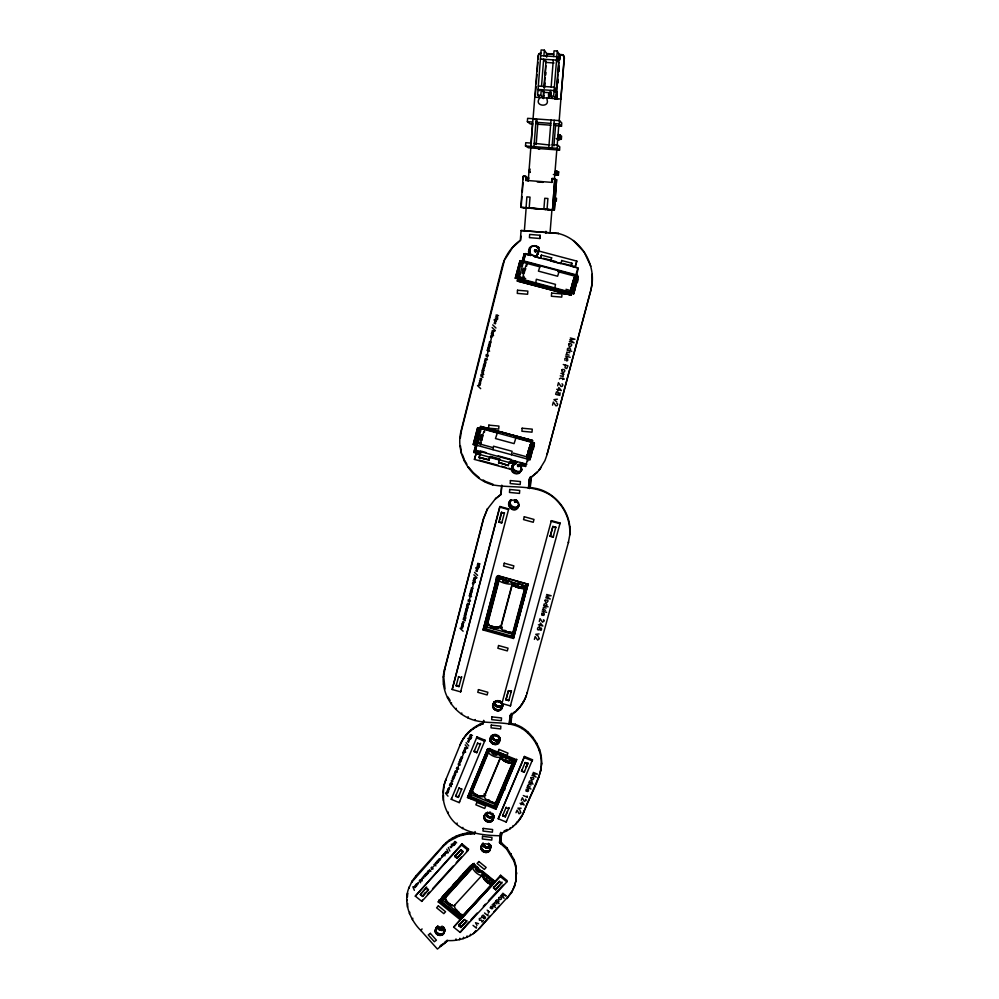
<?xml version="1.0" encoding="UTF-8"?>
<svg xmlns="http://www.w3.org/2000/svg" width="999" height="999" viewBox="0 0 999 999"><rect width="100%" height="100%" fill="white"/><g stroke="black" fill="none" stroke-linecap="round" stroke-linejoin="round"><path stroke-width="1.5" d="M514.535 501.411C515.234 498.114 514.572 503.471 516.758 501.161C517.619 498.863 514.572 505.019 514.847 500.849L514.585 501.66M517.357 465.771C520.966 462.512 517.032 470.129 518.019 464.485C521.815 463.836 516.933 468.344 518.019 464.485M535.851 251.823L534.39 250.924L535.864 249.8M535.189 251.91C536.713 253.034 533.666 250.05 534.852 250.237M444.43 931.405C444.455 937.487 434.115 936.075 435.252 930.231C435.689 927.384 439.248 926.123 441.658 927.384C444.105 927.459 444.63 933.953 444.767 929.282M435.189 930.793L436.313 927.359C432.33 933.753 445.354 937.087 444.83 929.657M490.247 847.164C491.383 843.618 490.721 852.234 487.15 851.248C483.716 852.01 480.094 848.201 481.78 844.879C477.285 851.223 489.448 856.081 490.422 848.7C490.996 843.393 482.017 841.67 481.056 847.177M493.381 703.746C495.941 699.113 503.796 702.484 502.285 707.492C500.124 714.585 489.16 708.641 493.731 702.784L492.919 704.844M493.456 703.321C491.908 706.805 495.716 710.689 499.263 709.69C502.335 710.214 503.633 703.096 502.122 704.707M517.832 502.572C519.555 501.448 518.331 509.278 518.444 504.195C518.006 501.623 515.384 499.725 512.812 500.087C502.172 502.397 514.535 516.483 518.469 506.368L517.507 508.054M519.642 465.347L518.993 466.496M535.589 249.837C537.412 250.637 536.538 252.285 535.764 249.875M484.165 816.408C485.514 811.076 494.255 813.136 493.494 818.393C492.345 825.611 480.669 820.903 484.715 814.697C481.918 821.827 495.379 823.213 493.731 815.684M499.975 740.072C498.064 750.649 483.678 739.447 493.344 734.715L490.696 737.649M492.994 735.739C510.177 735.801 489.123 752.909 491.058 736.625M500.012 739.11C497.302 742.707 490.784 740.034 491.433 735.564M530.594 246.79L528.696 251.186L530.544 255.457L528.459 251.935L529.333 248.089L531.356 246.328L534.428 245.679L537.574 247.315L538.911 249.65L536.888 246.728M531.668 246.666C528.496 247.827 530.619 255.394 531.081 254.807C527.722 251.973 530.332 246.016 533.541 245.854M519.667 464.423L525.786 466.096L519.355 464.91L521.003 466.995L521.378 469.567L521.303 466.496L519.667 464.423L519.155 465.184M503.021 705.057C500.624 709.29 493.331 706.705 494.08 701.91M518.681 505.744C516.033 514.547 503.434 504.857 511.313 500.112L510.988 500.674M519.005 505.394L518.643 505.919L518.956 505.344C515.871 511.313 506.456 505.094 510.676 499.837L510.077 500.974M518.531 505.819C515.259 509.34 508.778 505.619 510.202 501.011M515.959 880.731L515.796 867.582L513.936 861.113L506.668 849.125L499.5 842.544L500.724 832.317L499.825 841.333L506.98 847.901L514.235 859.852L516.096 866.32L516.258 879.445L514.223 887.087L511.263 893.081L479.258 928.521C471.328 937.074 459.403 941.22 447.864 940.571L437.412 949.05L421.016 930.681C410.864 920.916 402.235 902.522 409.29 887L408.791 888.286L412.088 881.106L416.108 875.673L443.469 845.316C451.361 836.538 463.349 832.13 475.024 832.642M407.43 897.04L407.692 893.206L407.18 894.505M528.271 208.092L520.804 207.305L523.176 176.336C529.345 173.426 524.825 187.088 525.973 176.548M553.096 145.292L552.26 144.655L557.567 145.042L559.802 146.841L559.54 150.087L528.409 147.765L525.499 145.991L525.761 142.695L531.056 143.082M532.654 123.876L530.244 123.951L527.372 121.666L527.622 118.332L559.552 120.654L561.763 122.964L561.5 126.224L555.419 125.537M521.241 205.806L521.953 196.541M522.315 191.908L523.026 182.642M523.264 179.545L523.176 176.336M483.129 723.8L483.678 720.466L483.129 723.8C472.802 727.384 463.998 735.314 459.865 745.491C463.823 734.852 472.827 726.485 483.491 722.801M500.749 494.717L501.098 494.155L495.467 498.851L500.749 494.717L501.798 485.164L501.211 492.657M528.196 487.699C552.285 487.375 572.689 511.363 569.692 535.002C570.641 522.465 565.871 509.877 557.142 500.886C540.721 483.017 514.123 488.886 492.707 484.852C470.054 478.821 455.044 453.633 461.076 430.881L502.035 267.12C504.707 256.381 511.288 246.691 520.329 240.297L521.078 230.519L558.641 233.491L521.078 230.519M505.369 258.704L512.649 247.465L520.641 240.272L520.966 236.101M495.691 581.031L495.342 585.664L495.691 584.927M495.329 589.46L496.278 577.235M495.666 588.998L496.028 584.34M524.388 230.607L526.198 207.342M528.234 180.956L530.881 146.828M531.118 143.719L532.679 123.551M533.041 118.893L538.099 55.744L539.198 53.684L540.958 53.147M529.57 169.081L529.32 172.278L530.344 172.352L529.557 172.015L529.807 168.806M535.302 95.954L536.013 86.763M536.251 83.704L536.962 74.513M537.2 71.453L537.912 62.263M538.149 59.203L538.573 54.371M539.972 97.552L537.624 95.042L541.133 49.95L544.355 50.175L547.215 54.458M536.825 123.089L537 120.891M469.63 792.12L470.979 794.442L494.93 804.345L497.077 803.833L497.939 801.36M543.581 91.896L543.119 97.777L540.821 95.267L541.258 89.673L543.543 92.283L550.299 92.757M541.52 86.301L543.643 59.241L545.891 62.425L554.033 62.987M543.906 55.844L544.355 50.175M538.511 149.251L538.598 148.164M543.918 87.487L546.016 60.927M546.366 56.493L546.603 53.534L553.384 53.996M543.344 98.626L543.931 91.109M544.168 88.099L544.992 77.572M545.229 74.6L545.929 65.734M546.703 57.093L546.865 53.921L553.633 54.383M539.547 149.326L539.635 148.252M543.993 95.367L543.468 98.164M544.605 87.625L544.967 82.979M545.729 74.925L545.916 72.577M546.778 98.039L547.152 100C549.575 107.455 535.227 106.431 538.773 99.4L539.722 97.815M548.513 96.229C549.163 102.922 549.35 88.624 548.763 96.528M549.487 94.093L549.662 91.896M552.547 98.451L550.437 95.954L550.886 90.347M551.148 86.975L553.309 59.903M553.583 56.506L554.033 50.824L557.267 51.049L559.827 55.32L559.652 60.052M539.86 238.486L540.109 235.277L529.682 234.44L529.433 237.65L539.86 238.486L540.109 235.277M474.75 832.741L474.65 833.84L466.77 834.227L459.19 836.013L448.876 841.295L443.032 846.528L411.588 882.379L412.088 881.106M551.023 120.03L548.801 147.727L552.822 148.576L551.985 147.964L554.22 120.267M560.789 99.038L564.398 57.917L563.698 55.694L562.225 54.645L559.278 54.396L555.706 98.676L553.646 96.179L557.267 51.049M557.005 85.877L556.468 99.001M557.255 83.841L557.954 74.001M558.229 71.666L558.916 62.175M559.215 59.49L559.502 54.783L562.899 55.195L564.31 56.931M556.893 91.608L556.268 99.363M557.529 83.866L557.904 79.208M558.965 65.984L558.628 70.255L559.003 68.019M556.83 95.592L556.231 98.714M557.991 80.145L557.879 82.617M558.766 71.578L558.978 67.92M559.765 59.316L559.952 56.955M545.779 233.279L545.941 231.281M553.921 145.929L555.594 125.187L553.958 123.601L559.278 123.988L561.5 126.224M509.952 715.983L509.265 724.362L510.264 714.997L509.952 715.983C518.518 710.701 524.875 702.06 527.335 692.295L527.047 693.231L568.543 541.97L568.344 542.619L569.892 534.353M529.208 479.245L528.471 488.299L529.495 478.721L537.25 472.14L529.495 478.721M504.358 789.997L504.907 786.063L497.065 805.007L516.333 759.377M504.57 790.284L505.132 783.378M550.062 232.655L551.96 209.353M554.37 179.832L556.893 148.764M557.155 145.654L558.791 125.449M559.178 120.792L564.173 57.53L563.061 55.032M500.974 836.625L501.186 833.99M505.069 786.875L505.444 782.279M510.139 724.2L510.889 715.034M530.269 477.135L529.807 485.776M510.352 724.375L511.238 713.486M529.57 488.586L530.544 476.623M554.82 178.746L552.534 209.815L554.82 178.746L552.022 178.534L551.71 182.367L525.674 180.369M559.54 150.087L557.292 148.351L557.567 145.042M559.278 123.988L559.552 120.654M510.751 724.275L511.638 713.411M530.019 487.999L530.906 477.16M573.788 293.694L578.134 276.835M506.256 782.13L506.505 779.033M511.051 723.288L511.813 713.985M530.307 487.462L531.193 476.598M555.919 174.263L555.619 170.754L555.357 173.963L558.404 175.1L558.666 171.953L556.181 171.066M558.878 137.974L558.591 134.253L558.329 137.5L561.351 139.323L561.6 136.139L559.14 134.74M554.333 210.152L556.593 179.595L554.333 210.152L523.114 207.68M556.942 174.338L557.205 171.141M559.915 138.049L560.177 134.815M530.919 452.822L528.521 459.428L532.991 442.682L480.257 428.309L476.024 445.017M501.273 832.866L499.987 843.218L501.461 833.166L500.099 839.847L501.136 836.126M505.706 630.844L505.644 631.518M443.568 787L446.041 779.195C441.271 790.109 442.17 802.971 447.977 813.323C457.717 832.891 480.719 835.339 500.199 835.776L500.536 834.565M443.306 792.682L444.006 785.888M570.978 289.273L570.966 289.935L571.515 288.786M574.475 278.996L574.487 278.296L570.966 290.634L574.275 277.822M500.387 833.516C510.601 830.144 519.393 822.489 523.613 812.537C530.344 792.569 547.34 771.802 539.585 749.575C534.74 736.85 523.563 724.275 509.303 723.326M540.609 771.128L541.695 763.136M525.611 269.243L525.624 268.431L525.199 269.355M501.685 832.691L500.337 843.144L501.823 832.991M574.462 277.872L573.963 279.595M529.994 459.54L534.29 443.469M500.312 842.007L500.536 840.546M460.289 438.249L461.513 430.457L504.483 259.89M541.433 764.223C541.633 752.434 536.301 740.996 527.684 733.066C511.888 716.895 486.513 727.222 467.769 717.769C450.324 709.54 439.385 688.923 444.393 669.942L483.279 519.155L487.137 509.44L495.829 498.289M445.017 688.898L443.681 676.248L444.842 669.043L483.666 518.556L487.512 508.853L487.137 509.44M538.661 252.485L538.636 249.7M522.065 469.193C522.177 473.751 508.628 472.415 513.523 464.023L512.337 465.834M521.091 470.591C519.08 473.176 509.915 469.93 513.561 463.973M527.347 455.044L527.222 456.068L527.797 454.82M558.603 71.778L559.028 69.318M592.07 274.263L592.245 282.33L590.809 290.584L547.09 454.345L590.646 290.721C597.789 266.783 582.08 239.173 558.404 233.504M573.876 279.77L573.901 278.434M574.3 279.882L574.625 276.798L570.991 289.498M528.359 178.846C527.922 185.951 528.409 173.913 528.658 178.958M521.253 470.229L521.678 469.068M570.841 289.635L571.753 285.589M574.363 278.571L572.827 284.253M476.436 437.112L476.998 434.977M481.268 436.251C482.305 429.27 477.909 447.415 481.093 436.95M482.017 438.998L481.968 440.447M527.559 454.033L527.022 457.492L528.558 453.871M529.982 446.94L530.332 444.892L527.822 453.409M530.394 447.065C531.555 440.434 526.248 458.991 528.209 454.932M523.464 270.03C524.525 263.261 520.654 278.746 523.076 271.553M524.25 272.927L524.999 269.98M475.124 440.522L474.488 444.68L528.596 459.378M571.403 287.2L570.779 291.421L572.914 285.477M574.388 278.758L573.713 282.455M517.382 273.489L516.62 278.446M523.738 260.926C519.28 264.498 519.043 273.152 518.131 278.846L572.315 293.294L573.051 292.807L519.293 278.471L515.284 278.309L520.017 260.776L515.284 278.309M530.032 446.89C531.568 438.761 525.961 459.028 527.784 455.594M514.223 887.087L516.258 879.445M538.436 777.921L540.859 770.029M516.483 874.175L516.783 872.901M511.263 893.081L514.522 885.788M515.796 867.582L516.096 866.32M527.447 454.957L527.859 452.784M507.055 898.588L511.563 891.77M540.996 757.329L541.246 756.268M573.613 280.944L572.902 283.841M574.075 280.232L573.326 283.966M513.936 861.113L514.235 859.852M539.323 750.624L539.585 749.575M523.613 812.537L538.698 776.81M506.843 881.892L507.155 880.606L500.611 875.274L453.633 927.147L460.127 932.417L506.843 881.892L500.287 876.56L500.611 875.274M522.602 261.164L576.96 275.624L572.277 293.281L574.213 288.399M476.411 926.897L476.398 928.108L473.039 925.386M487.924 914.485L487.912 915.708L484.54 912.974M521.99 815.858L523.901 811.375M510.876 854.907L511.188 853.658M520.079 818.943L521.653 815.708M517.907 821.79L520.379 817.769M481.218 374.263L483.803 374.338M490.946 335.527L493.556 335.589M494.992 319.405L497.602 319.468M495.354 317.969L497.964 318.032M487.475 353.833L487.999 351.71M490.721 340.884L491.258 338.748M482.28 376.923L482.492 376.099M482.867 374.588L483.079 373.776M485.689 363.361L485.227 362.237M486.688 359.39L486.9 358.566M487.225 357.267L486.763 356.144M487.662 355.507L487.874 354.695M492.607 335.839L492.819 335.015M496.665 319.717L496.878 318.893M497.027 318.294L497.227 317.457M493.856 886.725L493.518 888.036L495.704 889.809L501.998 882.055M532.492 759.789L532.217 760.863L524.138 757.542L524.425 756.468L532.492 759.789L506.193 822.04L498.214 818.73L524.425 756.468M536.513 744.243L536.775 743.206M483.066 377.26L480.781 376.011M487.475 359.727L485.177 358.479M488.449 355.856L486.151 354.595M477.934 442.682L475.686 445.229L473.251 444.555L477.422 428.072L479.857 428.733L481.693 426.785M473.251 444.555L477.822 427.647M478.696 428.059L474.962 441.158L476.436 441.558L478.546 439.198M521.016 260.839L517.207 274.163L520.417 274.063M474.737 442.907L478.496 428.022M516.483 277.934L520.866 260.602M529.083 456.568L529.707 455.182M572.989 289.722L573.476 288.861M574.662 289.473L574.5 290.122L573.139 289.073L574.662 289.473L574.837 288.798M515.484 824.4L517.395 821.478M480.169 454.195L473.851 452.472L475.686 445.229M479.857 428.733L480.744 426.373L510.339 434.428M517.27 281.019L570.754 295.092L517.27 281.019L517.794 278.971M519.705 260.839L522.215 261.513L524.175 253.771L530.844 255.407M473.851 452.472L476.086 444.767L473.651 444.105M480.257 428.309L480.744 426.373M517.594 280.919L518.119 278.871M524.487 253.721L522.215 261.513M482.367 451.548L481.593 452.472L475.324 450.761L477.147 443.568M571.303 294.717L518.456 280.632L518.968 278.596M475.324 450.761L481.318 428.234L497.764 432.717M518.456 280.632L525.287 254.82M474.413 459.403L476.273 453.134L474.413 459.403L511.463 469.542L513.286 463.261L511.463 469.542M489.16 459.752L479.045 457.579L480.556 453.721L474.25 451.998M538.086 250.961L536.5 257.18L538.374 250.911L576.81 261.114L574.987 267.395L576.81 261.114M488.786 460.239L490.272 456.381L499.999 459.041L499.288 460.015L489.535 457.342M540.646 258.229L541.433 255.132M529.682 448.189L528.933 451.048M530.094 447.677L529.158 451.236M571.728 286.288L573.726 279.121M506.668 849.125L506.98 847.901M512.824 826.747L513.136 825.561M498.538 462.912L499.413 459.852L509.165 462.512L508.304 465.584L498.901 462.412M551.723 257.779L550.674 260.939L560.801 263.636L561.825 260.464M495.704 889.809L496.041 888.498M528.034 762.861L527.747 763.935L525.062 762.824M463.586 617.882L466.071 618.006M472.827 582.217L475.324 582.33M476.66 567.37L479.17 567.482M477.01 566.058L479.508 566.171M469.53 599.088L470.042 597.14M472.627 587.162L473.126 585.214M464.61 620.367L464.81 619.617M465.172 618.219L465.372 617.469M467.857 607.879L467.407 606.83M468.806 604.22L468.993 603.458M469.305 602.272L468.856 601.211M469.73 600.649L469.917 599.887M474.425 582.542L474.625 581.78M478.271 567.707L478.471 566.933M478.608 566.383L478.808 565.621M465.372 620.691L463.161 619.492M469.555 604.545L467.345 603.346M470.479 600.973L468.269 599.775M452.185 689.485L499.662 507.092L500.012 506.518L508.716 508.916L460.614 691.857L452.185 689.485L500.012 506.518M529.283 449.9L529.695 448.314M573.014 284.303L573.451 282.617M530.856 455.744L530.544 456.968L527.047 455.357M521.815 770.079L521.515 771.166L524.2 772.277L524.487 771.178M509.965 828.845L510.277 827.647M459.39 685.676L458.966 686.6L456.156 685.814L458.628 676.56M498.851 522.14L501.436 512.45L504.345 513.249L501.748 522.939L498.851 522.14L499.55 520.916M499.9 519.567L501.66 512.812M515.259 461.113L514.835 463.486M458.966 686.6L461.451 677.359M571.141 266.246L571.952 263.149M571.003 266.296L571.815 263.199L561.6 260.527M532.604 738.336L532.879 737.312M525.486 466.595L527.684 458.866L529.832 460.015L534.453 443.081M534.178 443.531L531.73 442.869L532.517 440.472L513.286 435.239M570.554 295.229L571.291 293.057L573.813 293.718M573.613 293.856L578.209 276.398L575.686 275.724L577.909 267.907L571.341 266.171M483.091 629.969L497.365 575.749L528.009 584.265L513.424 638.461L483.091 629.969L497.315 576.535M578.071 268.981L576.585 275.274M527.609 461.413L528.459 457.579M565.247 292.719L571.503 294.58L571.84 292.695M497.539 577.31L484.465 626.972L487.162 617.332M532.991 442.682L531.243 448.301L532.717 448.701M576.96 275.624L575.287 280.944L576.798 281.343M487.937 614.385L491.033 602.597M492.969 595.242L497.877 576.598M514.335 635.601L511.875 636.188L486.251 629.02L484.752 627.597L497.952 577.11L499.512 578.671L525.387 585.864L527.747 585.514M484.877 627.884L498.551 575.486M530.032 456.168L529.657 457.604L513.261 453.134M484.99 628.034L498.763 575.761M485.139 628.196L498.901 575.911L526.885 583.878L512.837 636.176M485.302 628.359L499.075 576.061M485.502 628.521L499.288 576.211M485.726 628.683L499.512 576.361M533.241 449.325L534.015 446.341M485.976 628.858L499.762 576.51M577.347 282.592L578.071 279.82M486.251 629.02L500.049 576.673M493.918 882.641L493.419 882.404A6.818 2.822 44.6 0 0 493.981 882.217M506.93 830.681L507.242 829.482L504.058 831.031M552.522 405.132L553.334 402.06L555.869 405.806L557.092 405.669L557.667 404.408A1.349 1.349 41.6 0 0 557.017 403.296L556.793 403.234M557.642 385.789L558.466 382.692L561.013 386.451L562.237 386.313L562.812 385.04A1.361 1.349 0 0 0 562.162 383.928L561.938 383.866M559.465 378.933L560.639 378.072L564.398 379.083M557.954 390.834L558.841 387.525L561.338 390.559L556.718 389.31M566.883 358.104L566.608 360.901A1.299 1.286 83.7 0 0 567.732 360.239L567.482 358.504L565.709 358.029L564.81 358.741L565.059 360.477M565.496 365.122L564.997 367.844L566.708 368.544L567.932 365.771L563.274 364.523M562.612 379.545L563.024 377.997M518.943 269.068L518.506 271.291L518.943 270.379M482.192 438.286L482.992 435.664M500.724 627.047L512.337 583.428M500.849 627.722L512.45 584.115M501.311 843.943L501.635 842.731M479.258 928.521L489.897 916.083M511.875 636.188L525.924 583.866M512.212 636.201L526.273 583.878M512.537 636.188L526.585 583.878M513.111 636.138L527.16 583.853M513.361 636.101L527.422 583.828M513.598 636.038L527.647 583.778M513.798 635.976L527.847 583.728M513.424 638.461L527.884 585.027M500.711 843.468L500.836 842.095M506.193 822.04L506.518 820.853M501.111 843.793L501.236 842.407M573.176 283.841L572.152 287.512L572.552 285.976M528.271 451.648L530.894 443.568L528.646 453.009M510.377 705.918L560.114 523.051L551.373 520.654L501.91 703.521L510.377 705.918L510.689 704.944M509.078 699.7L508.753 700.661L505.931 699.862L508.354 690.921L511.176 691.72L511.5 690.784M553.583 535.814L553.109 537.1L550.199 536.301L552.996 526.198M499.5 842.544L499.912 840.584M509.065 807.492L508.753 808.653L506.081 807.554M500.424 840.284L500.749 839.073M500.112 843.006L500.437 841.782M508.753 700.661L511.288 691.408L508.466 690.609L506.043 699.537L508.866 700.336M553.109 537.1L555.756 527.41L552.847 526.61L550.274 536.088L553.184 536.888M534.403 639.372L535.177 636.538L537.637 640.059L539.348 638.798A1.299 1.249 19.2 0 0 538.723 637.749L538.511 637.687M539.285 621.503L540.059 618.656L542.519 622.19L544.243 620.916A1.311 1.249 19 0 0 543.618 619.855L543.406 619.805M473.401 933.603L475.811 930.643M502.934 814.572L502.609 815.746L505.269 816.845L505.594 815.671M499.999 838.036L500.474 835.326M499.675 841.046L500.249 837.587M572.19 283.878L574.25 277.547M528.708 449.425L527.122 456.68L527.597 455.544M529.02 451.573L530.619 444.318L529.77 446.541M539.597 626.198L540.434 623.139L542.857 626.011L538.399 624.762M543.431 612.999C540.721 616.533 545.691 615.846 544.018 613.374L541.783 613.199L541.708 615.159M527.684 733.066L527.959 732.042M470.154 935.626L470.529 934.252M466.72 937.312L467.107 935.938M495.829 809.24L516.708 759.44L495.829 809.24L467.495 797.514L487.549 749.088M489.36 851.111L489.96 849.575M490.409 847.926L490.984 845.391M489.835 850.499L490.771 847.09M463.136 938.66L463.524 937.274M487.937 852.135L488.286 850.898M482.355 843.855L483.603 846.49L486.276 847.939L489.223 847.627L490.559 845.803M488.461 851.86L488.811 850.624M489.223 847.627L489.897 844.517L489.547 845.753M488.936 851.523L489.285 850.286M572.077 286.8L572.489 285.364M486.8 852.484L487.15 851.248M488.086 847.976L489.572 846.415M487.375 852.347L487.737 851.111M488.673 847.839L489.023 846.615M489.285 845.429L489.635 844.205M487.687 748.825L489.11 750.886L513.349 760.751A6.893 2.622 23.4 0 0 513.661 760.651M485.589 852.534L485.939 851.298M486.888 848.026L487.237 846.815L488.436 846.752M488.186 844.492L488.536 843.268M486.201 852.547L486.55 851.31M487.5 848.039L487.849 846.815M521.803 728.571L522.09 727.559M488.698 844.867L489.048 843.643M571.915 287.475L572.365 285.926M459.428 939.647L459.827 938.261M484.965 852.447L485.327 851.21M486.276 847.939L487.237 846.815M476.973 436.213L476.723 437.062M492.594 820.516L492.932 819.342M460.127 932.417L468.818 922.065M483.766 852.047L484.128 850.823M485.077 847.552L485.439 846.328L483.004 843.793M492.932 820.042L493.856 816.445M499.438 799.387L499.75 798.251M484.353 852.284L484.715 851.048M485.664 847.789L485.439 846.328M491.233 821.615L491.583 820.441M485.414 813.848L486.401 816.021L488.936 817.657L491.97 817.544L493.344 815.846M482.729 851.398L483.091 850.161M484.053 846.89L484.403 845.678M491.745 821.315L492.082 820.129M492.507 817.307L493.618 815.296M460.889 927.497L461.288 926.123L459.128 924.375L458.716 925.748L460.889 927.497L466.745 921.153L464.572 919.405L458.716 925.748M483.216 851.747L483.578 850.524M484.54 847.252L484.902 846.028M492.195 820.941L492.544 819.767M493.469 817.232L493.793 815.484M498.076 800.911L498.276 800.261M463.136 916.308L462.362 916.195L493.469 882.392M481.893 850.524L482.255 849.287M483.216 846.028L483.578 844.817M490.122 822.027L490.472 820.853M491.396 817.719L492.844 816.146M492.207 814.772L492.544 813.598L493.069 814.222M455.631 940.296L456.043 938.91M482.28 850.986L482.642 849.749M483.603 846.49L483.966 845.266M490.696 821.852L491.046 820.679M491.97 817.544L492.307 816.383M492.719 815.396L492.819 813.898M482.055 845.166L482.829 843.543M488.886 822.152L489.235 820.966M490.159 817.844L490.509 816.67L491.733 816.558M481.306 849.487L481.493 847.701M482.642 845.004L482.817 843.231M481.568 850.024L481.93 848.788M482.904 845.529L483.304 843.193M489.51 822.127L489.86 820.941M490.784 817.819L491.133 816.658M491.908 814.485L492.257 813.311M490.497 813.611L490.846 812.449M524.737 699.487L526.298 695.491L526.023 696.44M488.249 822.09L488.598 820.916M489.535 817.781L490.509 816.67M481.019 848.338L481.368 846.528M481.693 845.616L482.417 843.943M497.527 802.01L496.453 805.456L494.18 806.118L470.242 796.215L468.893 794.255M493.394 882.529L473.738 866.345A6.818 2.822 44.4 0 1 473.464 865.384M487.05 821.752L487.4 820.579M488.349 817.444L488.698 816.283L486.113 813.823M489.885 813.398L490.247 812.237M523.226 702.384L525.024 698.538M487.637 821.965L487.987 820.778M488.936 817.657L489.885 816.62M528.134 453.758L528.533 452.472M528.946 452.584L528.171 454.607L528.571 453.121M485.976 821.153L486.338 819.967M487.287 816.845L487.637 815.684M486.488 821.49L486.85 820.304M487.799 817.182L488.149 816.021M521.478 705.107L523.513 701.423M489.273 813.273L489.635 812.112M487.45 813.336L487.812 812.175M485.514 820.753L485.864 819.58M486.813 816.458L487.175 815.296M515.034 724.999L515.334 724M527.971 454.445L528.384 453.071M484.44 819.28L484.802 818.106M485.751 814.984L486.176 812.899M484.727 819.817L485.089 818.643M486.051 815.521L486.401 814.36M485.089 820.316L485.452 819.13M486.401 816.021L486.763 814.859M486.875 813.511L487.237 812.349M519.53 707.654L521.778 704.133M445.616 942.519L447.177 940.159L446.74 941.545M484.09 818.131L484.428 815.808M484.615 815.359L484.977 814.185M517.395 710.027L519.83 706.68M484.228 818.705L484.59 817.532M485.539 814.422L485.714 813.273M444.468 943.481L446.041 941.133M547.34 453.871L544.917 460.651L539.21 470.054L541.246 467.27M442.157 945.379L442.594 943.98M515.072 712.2L517.694 709.04M443.319 944.442L444.905 942.094M440.996 946.315L441.433 944.917M442.52 934.827L442.957 933.453M444.243 930.281L444.667 928.908M474.65 833.84L475.124 831.543M510.427 720.704L510.739 719.717M511.251 718.069L511.563 717.095M442.982 934.49L444.08 932.442M443.856 933.503L444.842 930.406M468.144 850.399L468.531 849.162L461.963 843.818L415.297 896.115L421.815 901.398L468.144 850.399L461.55 845.042L461.963 843.818M441.471 935.289L441.908 933.903M437.15 927.472L439.023 929.669L441.92 930.456L443.069 930.269L443.718 927.234M442.008 935.089L442.445 933.715M443.069 930.269L444.193 927.859M509.802 720.616L510.639 717.969M439.71 935.464L440.159 934.077M441.321 930.444L441.758 929.082L444.031 928.708M440.309 935.476L440.759 934.09M441.92 930.456L442.345 929.095M440.909 935.414L441.346 934.04M442.495 930.394L442.932 929.033M443.007 928.308L443.444 926.947M510.027 717.869L510.864 715.234M438.511 935.214L438.948 933.84M440.122 930.194L440.559 928.833L437.837 926.635M439.11 935.376L439.548 933.99M440.721 930.356L441.758 929.082M441.658 927.384L442.095 926.023M437.4 934.677L437.837 933.303M439.023 929.669L439.46 928.308M437.937 934.977L438.374 933.603M439.548 929.957L439.985 928.608M470.691 833.853L471.078 832.654M569.655 527.435L569.855 526.81M436.463 933.928L436.913 932.554M438.099 928.92L438.536 927.559M498.389 743.331L499.125 741.857M499.725 739.922L499.812 737.712L499.163 739.922M436.913 934.327L437.35 932.954M438.536 929.32L438.973 927.959M499.125 742.407L500.062 739.285M435.514 932.479L435.964 931.105M437.075 927.572L437.587 926.123M435.764 932.991L436.213 931.617M437.4 927.996L438.037 925.936M497.415 744.03L497.752 742.994M498.651 740.247L499.95 738.523M499.325 738.361L499.662 737.324M436.088 933.478L436.538 932.104M437.712 928.471L438.161 927.122M497.927 743.718L498.264 742.682M466.77 834.227L467.17 833.029M496.278 744.467L496.615 743.418M497.527 740.671L498.988 739.223M498.676 737.312L498.439 735.689L498.101 736.713M435.327 931.93L435.664 929.994M436.201 928.296L436.65 926.922M496.865 744.28L497.202 743.244M498.101 740.496L498.439 739.46M497.777 736.45L498.114 735.426M495.666 744.567L496.003 743.531M496.915 740.771L497.864 739.647M498.401 737L498.738 735.963M571.703 288.049L570.754 290.322M572.127 288.162L571.403 290.047L571.703 288.836M494.38 744.542L494.73 743.506M495.641 740.746L495.979 739.722L497.252 739.747M462.362 916.195L442.819 900.374L473.738 866.345M455.294 855.369L454.87 856.618L457.067 858.391L457.48 857.154M495.017 744.592L495.367 743.556M496.278 740.796L496.615 739.772M462.937 834.939L463.336 833.74M493.756 744.405L494.105 743.368M495.029 740.621L495.979 739.722M496.665 735.826L497.015 734.802M492.607 743.93L492.957 742.894M493.881 740.134L494.218 739.123L491.808 735.714L491.458 736.738M495.429 735.489L495.779 734.465M493.169 744.205L493.518 743.169M494.443 740.409L494.218 739.123M496.053 735.614L496.403 734.59M460.164 919.692L438.211 901.91L449.125 889.11M492.082 743.593L492.432 742.557M493.356 739.809L493.706 738.785M494.805 735.439L495.154 734.415M459.19 836.013L459.602 834.814M491.183 742.732L491.533 741.695M492.47 738.96L492.819 737.936M493.581 735.564L493.931 734.54M462.487 828.583L462.899 827.397M505.931 699.862L506.256 698.9M489.11 750.886L489.11 750.736A6.881 2.622 23.2 0 1 488.648 749.737M491.608 743.194L491.958 742.157M492.882 739.41L493.231 738.386M494.193 735.464L494.542 734.44M490.521 741.67L490.871 740.646M491.808 737.899L492.157 736.887M492.445 735.988L492.794 734.964M501.81 708.603L502.759 705.719M490.821 742.232L491.171 741.196M492.107 738.448L492.457 737.437M490.122 739.909L490.472 738.873M491.046 737.162L491.396 736.138M490.172 740.496L490.521 739.472M500.586 709.914L501.386 708.553M501.81 706.355L502.597 704.12M490.309 741.096L490.659 740.059M491.595 737.324L492.282 735.289M501.461 709.09L501.798 708.116M502.435 706.293L503.009 704.582C500.424 707.966 494.305 705.794 494.393 701.548L494.043 702.497M455.581 837.424L456.006 836.225M499.512 710.489L499.85 709.502M500.749 706.917L501.073 705.956M501.76 703.958L502.247 702.559M470.979 794.442L470.991 794.292A6.831 2.822 23.3 0 1 470.579 793.381M490.259 738.736L490.796 737.15M500.074 710.227L500.412 709.253M501.298 706.668L501.635 705.706M501.96 704.332L502.297 703.358M490.147 739.31L490.497 738.286M498.289 710.764L498.626 709.789M499.525 707.205L499.862 706.243M501.273 703.284L501.598 702.322M498.913 710.664L499.263 709.69M500.149 707.105L500.487 706.143M501.523 703.608L502.097 702.996M497.639 710.789L497.989 709.814M498.888 707.23L499.225 706.268M500.324 702.447L500.661 701.485M421.016 930.681L422.053 928.883M500.661 702.697L500.998 701.735M456.718 824.212L457.13 823.026M499.6 702.022C500.886 700.811 498.688 700.224 498.801 701.723M497.015 710.726L497.352 709.752M498.264 707.167L498.601 706.206M452.135 839.197L452.559 837.986M495.804 710.389L496.141 709.415M497.065 706.83L497.402 705.868M499.2 701.86L499.537 700.898M496.391 710.601L496.74 709.615M497.652 707.03L497.989 706.068M448.876 841.295L449.3 840.084M495.242 710.102L495.579 709.128M496.503 706.543L496.84 705.581M498.164 701.585L498.501 700.624M485.027 740.222L484.665 741.258L476.598 737.924L476.973 736.9L485.027 740.222L459.228 802.609L451.261 799.312L451.698 798.176M494.717 709.765L495.067 708.791M495.979 706.206L496.328 705.244M497.527 701.535L497.864 700.574M493.806 708.89L494.155 707.916M495.079 705.331L495.429 704.382M496.291 701.66L496.628 700.699M445.829 843.743L446.266 842.532M496.903 701.548L497.24 700.599M494.23 709.352L494.58 708.378M495.504 705.806L495.854 704.844M443.032 846.528L443.469 845.316M493.156 707.804L493.506 706.83M494.43 704.258L494.78 703.308M495.142 702.085L496.041 700.873L495.704 701.835M459.228 802.609L459.64 801.46M480.619 743.293L480.244 744.342L477.547 743.231M493.444 708.366L493.793 707.392M494.717 704.819L495.067 703.858M560.114 523.051L559.89 523.676L551.136 521.266L551.373 520.654M492.769 706.031L493.119 705.057M492.819 706.63L493.169 705.656M494.093 703.096L494.08 702.285M492.944 707.217L493.294 706.256M494.218 703.683L494.567 702.722M494.617 702.397L495.492 701.123M474.475 750.549L474.088 751.598L476.773 752.709L477.16 751.648M420.854 893.381L420.367 894.679L422.54 896.453L424.95 893.006M420.367 894.679L426.635 886.987M421.815 901.398L422.29 900.074M492.807 705.431L493.156 704.47M456.031 795.179L455.619 796.315L458.279 797.414L458.691 796.278M412.337 919.604L412.837 918.256M555.906 526.997L555.681 527.622L552.759 526.823M447.977 813.323L448.401 812.162M479.745 725.162L480.119 724.15M409.353 913.586L409.852 912.249M550.199 536.301L550.437 535.651M486.088 623.488L485.264 625.624L486.763 627.047L512.437 634.153A7.018 2.098 15 0 0 513.349 633.853M407.492 907.304L407.704 903.421M476.511 726.797L476.885 725.786M473.451 728.708L473.838 727.697M406.755 900.898L407.267 899.587M415.621 876.947L416.108 875.673M443.406 800.549L443.519 795.379M470.579 730.893L470.966 729.882M474.912 720.529L475.299 719.53M496.341 805.594L515.659 760.014M467.919 733.328L468.319 732.304M525.474 585.789L525.424 585.801A7.08 1.873 15 0 0 526.423 585.501M465.497 736.013L465.909 734.989M461.451 742.107L461.863 741.071M463.336 738.948L463.748 737.911M467.769 717.769L468.169 716.783M445.591 780.294L460.277 744.442M450.049 783.79L452.435 784.215M463.261 751.648L465.671 752.06M468.756 738.273L471.178 738.686M469.243 737.087L471.665 737.499M458.054 766.982L458.778 765.234M462.475 756.243L463.199 754.482M450.749 786.238L451.024 785.564M451.548 784.302L451.823 783.628M455.382 774.987L455.069 773.95M456.73 771.678L457.018 771.003M457.455 769.929L457.155 768.893M458.054 768.468L458.341 767.781M464.772 752.147L465.059 751.46M470.279 738.773L470.554 738.086M470.766 737.599L471.041 736.9M451.436 786.638L449.45 785.239M457.43 772.09L455.432 770.691M458.753 768.868L456.755 767.469M451.261 799.312L476.973 736.9M455.619 796.315L459.153 787.724M474.088 751.598L477.684 742.881M458.279 797.414L461.813 788.823M476.773 752.709L480.369 743.993M467.495 797.514L487.787 748.701L516.408 760.514M469.006 794.655L487.749 749.188M469.105 794.867L487.937 749.587M469.23 795.092L488.061 749.799M469.38 795.304L488.224 750.012M469.567 795.541L489.16 748.426M469.767 795.766L489.373 748.638L514.935 759.053L495.092 806.093M469.992 795.991L489.597 748.863M470.242 796.215L489.86 749.088M484.415 795.654L500.861 756.393M484.44 796.29L500.886 757.042M461.376 713.985L461.788 713.011M494.18 806.118L514.035 759.053M494.505 806.131L514.348 759.078M494.805 806.118L514.66 759.078M495.354 806.043L514.435 760.826L515.596 760.164M495.604 805.993L514.685 760.776M495.829 805.918L514.897 760.714M496.016 805.818L515.134 760.501M498.214 818.73L524.138 757.542M502.609 815.746L506.193 807.167M521.515 771.166L525.149 762.462L527.847 763.573L524.2 772.277M525.949 767.319L527.135 764.547M506.168 814.31L507.33 811.588M526.261 767.02L527.435 764.247M505.269 816.845L508.853 808.266M515.996 812.711L517.082 810.164L519.03 813.748L520.841 812.786A1.261 1.174 18.4 0 0 520.367 811.725L520.167 811.65M521.291 800.311L522.377 797.751L524.325 801.348L526.148 800.386A1.274 1.174 18.1 0 0 525.661 799.325L525.462 799.237M521.028 804.719L522.202 801.985L524.188 804.957L520.042 803.233M527.872 789.247C524.85 792.207 529.695 792.182 528.384 789.672L526.248 789.222L525.936 791.033M455.806 709.302L456.231 708.328M460.614 691.857L461.038 690.921M485.789 624.974L484.752 627.597M486.763 627.047L486.763 626.935A7.018 2.098 14.9 0 1 486.238 625.886M451.136 703.858L451.573 702.896M461.725 676.748L461.313 677.659L458.491 676.872M456.156 685.814L456.58 684.877M447.452 697.777L447.902 696.827M499.55 578.608L499.55 578.608A7.08 1.873 14.8 0 1 499.013 577.459M508.878 503.059L509.49 501.91M443.419 684.29L443.868 683.378M443.231 677.16L443.681 676.248M444.393 669.942L444.842 669.043M518.219 506.393L518.768 505.319M559.328 270.929L557.592 276.236L538.424 271.129L540.197 265.846M528.995 484.79L529.757 483.366M529.233 481.818L529.994 480.419M517.32 501.848L517.332 500.961L517.02 501.535M517.594 502.197L517.632 501.286M516.158 502.135L516.795 500.661M516.258 502.047L517.02 500.674L515.909 499.962M516.408 500.974L516.383 500.024M516.471 501.136L516.72 500.412M515.884 438.024L514.085 443.618L495.479 438.549L497.327 432.967M514.96 502.172L515.172 501.523M516.271 500.761L516.083 499.875M515.984 500.736L516.246 499.937M515.334 500.412L515.509 499.8L514.985 500.549M514.685 501.885L514.935 501.211M514.772 501.998L515.009 501.323M515.596 500.536L515.909 499.85M514.535 501.286L515.197 500.062M508.716 508.916L508.391 509.502L499.662 507.092M504.57 512.862L501.323 512.649L501.673 512.062M509.515 501.935L510.714 499.862M557.142 97.115L556.53 98.177L556.818 94.605M519.955 472.477L520.254 471.965C517.207 475.212 511.163 472.352 511.688 467.944L511.351 468.444C510.726 473.563 518.518 476.036 520.816 471.316L521.553 469.717L520.779 470.879M522.627 465.284L520.779 462.612L522.764 465.921M519.343 465.659L519.617 464.997M519.28 465.409L519.517 464.76M532.517 440.472L480.357 426.785M516.083 463.436L513.311 464.885L516.083 463.436L509.715 461.7L509.053 462.687L512.962 463.748M514.31 463.012L517.232 461.65L513.886 463.486M537.737 254.395L536.763 255.382L538.124 253.821M508.304 465.584L501.685 463.174M492.707 484.852L493.069 484.315L486.9 481.968M512.012 466.333L513.149 464.81M491.096 846.003L489.735 847.352M485.289 482.03L485.664 481.506L483.017 479.92M478.633 478.071L479.033 477.559L473.251 472.627L468.419 466.845L468.007 467.345M479.045 457.579L486.388 458.991M475.711 452.397L476.773 451.161M536.975 472.664L539.472 469.555M464.198 460.864L464.622 460.377L466.908 464.26M512.387 465.796L513.636 464.385M420.192 879.782L422.327 880.856M442.857 854.694L445.005 855.781M452.272 844.267L454.433 845.354M453.109 843.343L455.269 844.43M433.091 866.995L434.328 865.621M440.659 858.616L441.908 857.229M428.022 873.413L428.059 872.389M431.593 869.467L431.63 868.443M420.629 882.754L419.168 880.918M430.881 871.403L429.433 869.555M433.154 868.893L431.693 867.045M415.297 896.115L461.55 845.042M454.87 856.618L460.789 850.087L462.987 851.872L457.067 858.391M422.54 896.453L428.346 890.047L426.173 888.286M427.435 894.417L429.483 892.157M432.567 888.76L453.121 866.133M456.206 862.736L461.338 857.08M466.483 851.423L468.531 849.162M453.309 884.527L456.456 881.081M458.553 878.783L470.067 866.17M441.858 897.527L461.376 876.135M463.424 873.875L471.653 864.872M441.845 897.764L471.653 865.097M438.211 901.91L472.827 863.973L494.942 881.967M462.1 917.669L441.57 901.747L440.659 899.649L472.702 864.21M440.721 899.924L474.1 863.336M461.501 453.833L460.464 445.941L460.027 446.391M440.809 900.199L474.2 863.611M440.921 900.499L474.325 863.91M441.046 900.798L473.189 865.609L472.752 864.472M441.208 901.11L474.625 864.51L475 865.134L441.57 901.747M441.371 901.423L474.8 864.822M454.345 905.481L482.305 874.999M480.469 431.605L478.371 433.878L476.91 433.479M461.101 917.569L494.942 881.205L461.363 917.631M461.875 917.681L494.155 882.654M464.398 915.184L468.531 910.688M473.701 905.082L494.38 882.654M453.633 927.147L500.287 876.56M463.736 920.004L458.853 925.286L461.026 927.035L466.87 920.703M499.587 881.143L493.631 887.599L495.816 889.372L501.773 882.916M493.518 888.036L499.488 881.568L501.673 883.353M470.891 919.829L477.11 913.098M483.329 906.38L485.402 904.132M488.511 900.773L503.009 885.089M492.519 906.792C488.761 908.528 493.281 909.989 492.869 907.317L490.996 906.305L490.134 907.841M488.361 913.098L488.449 911.175M483.454 920.516L482.017 922.065L481.518 920.179L479.483 920.254L479.295 918.618L480.981 918.019M494.006 911.65L499.15 906.118M493.843 816.22L493.007 817.007M511.476 454.782L512.1 451.286L493.518 446.216L493.044 449.662M539.597 53.434L538.861 53.996M512.899 713.211L514.547 711.887M439.935 946.103L442.008 944.567M444.567 929.482L443.606 930.069M537.05 255.332L534.915 256.306L536.238 256.044M495.167 320.204C493.144 321.516 497.277 322.59 496.103 320.454M492.644 334.215C494.667 332.917 490.559 331.83 491.708 333.966M488.461 350.836C490.484 349.55 486.376 348.464 487.537 350.587M483.429 370.879C485.439 369.605 481.356 368.506 482.505 370.629M482.867 373.089C484.877 371.815 480.794 370.729 481.943 372.839M481.168 379.857C483.179 378.584 479.095 377.497 480.244 379.595M569.542 350.711L570.629 349.313L569.592 347.852L567.532 348.489L567.782 350.224M476.835 568.119C474.9 569.305 478.846 570.367 477.734 568.369M474.45 581.031C476.386 579.87 472.452 578.783 473.551 580.781M470.479 596.341C472.402 595.179 468.481 594.105 469.592 596.091M465.696 614.785C467.619 613.636 463.711 612.562 464.81 614.535M465.172 616.833C467.082 615.684 463.186 614.61 464.285 616.583M463.561 623.064C465.472 621.915 461.575 620.841 462.662 622.814M545.966 606.218L547.002 604.969L546.003 603.583L544.018 604.133L544.268 605.756M491.87 331.855L493.007 331.268L493.531 332.18M514.323 634.015L512.487 634.14M537.225 255.569L535.951 256.106M590.834 266.271L584.103 251.948L573.301 240.534M473.701 578.833L474.787 578.321L475.299 579.17M577.909 267.907L534.215 256.443L540.546 258.254L541.346 255.145L551.548 257.817M535.377 249.837L534.752 250.075L535.951 249.812M468.831 738.985L468.868 740.384L469.68 739.335M464.985 750.749L465.147 749.437L464.148 750.399M459.303 764.535L459.478 763.236L458.466 764.198M452.46 781.168L452.634 779.869L451.635 780.818M451.71 783.004L451.873 781.717L450.874 782.667M449.4 788.623L449.562 787.324L448.563 788.273M531.131 783.241L532.28 782.205L531.48 780.793L529.495 781.056L529.545 782.592M497.29 803.546L494.967 804.245A6.831 2.822 23.6 0 0 496.028 803.646M464.51 748.601L465.634 748.251L466.021 749.113M522.452 266.021L519.268 266.034M462.4 916.071L462.437 916.058A6.768 3.009 45.1 0 0 463.086 915.796M523.663 261.201L525.299 253.584L537.587 256.718M495.242 323.901C497.29 321.266 492.619 325.112 494.63 322.34M536.563 256.93L537.312 256.78M534.215 256.443L535.202 256.243M476.91 571.54C478.871 569.205 474.413 572.489 476.323 570.092M537.35 253.833L538.099 253.709M557.405 399.175L553.97 399.65L556.705 401.81M537.637 246.641L536.85 246.179M514.435 760.826L513.274 760.851M535.814 246.291L533.366 245.791M539.085 633.928L535.789 634.315L538.424 636.363M499.912 700.998L499.2 700.836M489.11 342.832L490.659 343.132L490.596 341.858M483.029 367.02L484.577 367.32L484.515 366.046M478.821 383.803L480.357 384.103L480.294 382.842M452.122 844.942L451.548 846.066L452.809 845.491M468.494 742.195C470.679 740.209 465.946 742.869 468.106 740.759M444.767 854.395L445.167 853.121L444.08 853.833M471.078 588.948L472.564 589.248L472.515 588.061M435.04 865.146L435.439 863.885L434.365 864.597M465.309 611.213L466.795 611.513L466.733 610.339M423.326 878.121L423.713 876.872L422.639 877.572M422.028 879.557L422.415 878.308L421.341 879.008M418.069 883.94L418.456 882.691L417.382 883.391M461.301 626.673L462.787 626.985L462.724 625.811M497.477 902.347L498.888 901.747L498.251 899.987L496.628 899.912L496.191 901.31M534.14 245.704L536.251 245.816M557.217 139.373L561.351 139.323M557.679 139.773L559.552 139.785L559.053 139.348M521.166 808.216L517.944 808.154L520.229 810.401M444.992 852.322L446.166 852.347L446.266 853.221M556.393 171.903L558.666 171.953M558.404 175.1L554.795 175.237M540.684 55.619L556.818 56.718L557.829 58.354L557.554 61.726L556.543 60.127L540.422 59.016M538.311 86.076L554.37 87.2L555.394 88.549L555.132 91.883L554.095 90.572L538.049 89.435L539.235 90.759M548.526 92.919L551.323 93.119M548.376 94.893L551.161 95.092M548.451 94.992L551.248 95.192M537.624 95.042L540.821 95.267M550.437 95.954L553.646 96.179M534.727 97.178L560.951 99.038M554.757 99.051L557.654 99.251M527.372 121.666L532.679 122.053M550.761 123.364L535.864 122.29L537.774 123.888L536.151 144.605L534.228 143.319L549.937 145.055M553.496 125.037L555.594 125.187M537.212 124.213L550.874 125.2M525.499 145.991L557.292 148.351M554.507 174.4L556.868 174.575M523.501 176.461L526.273 176.673M555.069 178.871L552.022 178.534M528.508 177.547L525.761 177.335M537.237 181.98L542.981 182.342M520.804 207.305L552.285 209.765M529.495 208.004L545.829 209.465M547.29 209.403L554.095 210.102M563.349 293.506L566.433 293.756L563.448 293.918M460.764 757.717L462.175 758.179L462.262 757.067M452.522 777.784L453.908 778.246L453.996 777.147M446.79 791.72L448.176 792.182L448.264 791.083M503.446 635.314L513.811 636.413M553.359 174.488L555.894 174.675M556.281 138.524L558.828 138.711M506.855 580.731L504.632 580.119M506.993 580.219L505.844 579.994M528.571 208.142L526.048 207.717L526.885 196.878L530.032 197.128L529.195 207.954L531.655 208.379M507.754 632.067L505.681 631.368M546.078 209.503L543.881 209.103L544.755 198.264L547.914 198.514L547.04 209.353L549.175 209.753M517.057 274.812L518.581 275.2M507.305 631.992L506.006 631.543M474.825 441.758L476.298 442.145M450.786 847.726C453.471 846.578 448.164 847.577 450.874 846.315M530.394 254.683L536.376 256.268M543.581 258.316L555.581 261.501M562.799 263.424L574.288 266.471M524.175 253.771L530.544 255.457M522.252 260.527L577.672 275.262M523.351 262.462L539.822 266.833M557.792 271.616L577.26 276.798M573.139 289.073L574.662 289.473M519.68 276.948L525.649 278.546M565.983 289.298L573.451 291.283M518.768 280.519L571.503 294.58M496.103 314.997L498.563 315.659M495.766 316.308L497.327 316.596L497.277 315.309M570.317 337.962L574.987 339.223L569.842 339.76L574.038 342.807L569.368 341.546M493.993 319.892L496.453 320.554M567.107 350.05L571.778 351.298M492.195 330.544L494.655 331.206M569.742 352.659L566.795 352.123L566.87 354.533M491.358 333.866L492.994 334.303M565.983 354.283L569.093 355.12M565.521 356.069L570.179 357.317M489.435 341.533L491.071 341.983M488.786 344.131L490.334 344.43L490.272 343.156M488.548 345.08L490.184 345.517M488.311 346.016L489.947 346.453M487.987 347.315L489.535 347.602L489.473 346.328M487.749 348.251L489.385 348.688M487.187 350.487L489.635 351.149M560.926 373.401L564.023 374.238M560.277 375.836L563.211 376.398L563.136 374.001M485.826 355.894L487.462 356.331M484.303 361.988L485.926 362.425M485.539 363.948L484.003 363.661L484.053 364.922M483.591 364.797L485.214 365.247M483.354 365.734L484.99 366.171M482.717 368.306L484.253 368.606L484.19 367.332M482.155 370.529L483.778 370.966M481.043 374.962L482.667 375.399M479.145 382.53L480.756 382.967M478.496 385.09L480.032 385.377L479.982 384.128M554.77 200.961L556.256 201.373L556.505 198.239L555.019 197.79M483.191 427.197L532.529 440.634M515.696 437.599L533.641 442.482M477.847 441.92L480.831 442.744M476.036 442.969L492.395 447.44M480.269 450.974L485.976 452.535M498.239 455.881L511.238 459.44L510.589 460.402L516.92 462.137M475.724 450.299L526.86 464.273L520.479 463.111M489.897 456.855L499.637 459.528M509.39 462.187L515.771 463.936M475.874 453.608L479.782 454.67M498.663 462.749L508.416 465.409M479.245 460.139L498.476 465.397M501.436 466.208L505.869 467.42M508.828 468.231L511.788 469.043M498.963 521.928L501.873 522.727M477.709 563.324L480.082 563.985M477.397 564.535L478.896 564.822L478.846 563.636M475.711 567.807L478.071 568.468M546.653 594.48L551.136 595.729L546.203 596.128L550.237 599.025L545.754 597.777M474.013 577.634L476.373 578.296M473.214 580.694L474.787 581.131M543.631 605.569L548.101 606.818M546.166 608.029L543.344 607.467L543.419 609.702M471.391 587.749L472.952 588.186M542.569 609.465L545.541 610.289M470.766 590.147L472.252 590.434L472.202 589.26M470.541 591.008L472.115 591.445M542.12 611.088L546.59 612.337M470.317 591.87L471.89 592.307M470.005 593.069L471.491 593.369L471.441 592.182M469.792 593.93L471.353 594.368M469.255 595.991L471.603 596.653M467.969 600.961L469.53 601.398M466.508 606.58L468.069 607.017M467.707 608.416L466.233 608.129L466.283 609.303M465.846 609.178L467.407 609.615M465.621 610.027L467.182 610.464M464.997 612.399L466.483 612.699L466.421 611.525M464.473 614.447L466.034 614.885M497.889 626.785L502.31 628.034M463.411 618.531L464.972 618.968M483.466 629.145L513.736 637.624M461.613 625.499L463.174 625.936M461.001 627.859L462.475 628.159L462.425 626.985M456.306 685.501L459.115 686.301M535.664 283.529L536.338 279.258L555.481 284.365L554.732 288.611M478.533 923.688L475.512 922.714L476.973 925.374M556.755 92.108L556.368 91.533L556.992 92.407M489.66 741.233L495.129 743.481M470.267 734.615L472.477 735.526M469.817 735.701L471.228 736.176L471.316 735.052M467.782 738.561L469.992 739.472M533.204 772.389L537.375 774.113L532.567 773.863L536.113 777.06L531.943 775.336M464.96 747.514L467.17 748.426M474.225 751.248L476.898 752.347M521.615 770.803L524.3 771.915M463.823 750.274L465.297 750.873M528.946 782.342L533.116 784.065M531.106 784.952L528.446 784.078L528.259 786.163M461.213 756.63L462.674 757.242M527.46 785.838L530.232 786.987M460.327 758.79L461.725 759.252L461.813 758.141M460.002 759.565L461.476 760.177M526.835 787.299L531.006 789.023M459.677 760.351L461.151 760.951M459.24 761.425L460.639 761.9L460.726 760.788M458.916 762.2L460.389 762.811M458.154 764.06L460.352 764.972M523.314 795.554L527.472 797.277L527.072 796.041M456.318 768.543L457.779 769.143M454.233 773.601L455.694 774.213M455.182 775.474L453.783 775.012L453.696 776.111M453.271 775.936L454.732 776.548M452.959 776.71L454.42 777.322M452.072 778.858L453.471 779.32L453.558 778.209M451.323 780.694L452.784 781.293M449.812 784.377L451.261 784.977M459.016 788.086L461.675 789.198M467.894 796.39L496.166 808.079M467.757 797.289L471.84 798.975M447.227 790.659L448.676 791.258M455.756 795.928L458.416 797.027M502.722 815.359L505.382 816.458M446.353 792.781L447.739 793.243L447.827 792.145M438.573 859.427L439.76 860.264L440.197 859.29M424.438 875.099L425.611 875.923L426.036 874.949M414.61 885.976L415.784 886.8L416.208 885.826M551.635 179.945L551.96 182.467M496.903 903.883L494.68 902.322L493.843 904.132M439.335 858.591L440.534 859.565M493.206 903.608L495.454 905.444M437.812 860.276L438.998 861.101L439.435 860.127M492.157 904.744L495.541 907.492M437.275 860.876L438.474 861.85M436.713 861.488L437.912 862.462M435.964 862.337L437.137 863.161L437.574 862.187M435.414 862.936L436.613 863.91M434.103 864.385L435.901 865.846M487.162 910.139L489.41 911.962M430.944 867.881L432.142 868.855M427.372 871.827L428.571 872.801M427.684 873.788L426.498 872.964L426.073 873.938M425.736 873.65L426.935 874.625M425.187 874.262L426.386 875.224M423.676 875.923L424.862 876.747L425.287 875.786M422.377 877.359L423.576 878.333M419.792 880.231L420.979 881.205M438.773 900.087L445.941 905.906M447.14 906.867L461.463 918.481M438.661 900.586L460.576 918.343M415.359 885.139L416.558 886.113M413.861 886.8L415.035 887.624L415.459 886.662M454.845 841.42L456.655 842.894M454.083 842.269L455.269 843.106L455.706 842.12M451.261 844.242L453.059 845.703M476.161 866.071L478.471 867.956M481.943 870.778L494.68 881.13M502.834 893.218L506.231 895.966L501.773 894.355L504.108 898.251L500.724 895.504M445.754 851.485L447.564 852.946M443.818 853.621L445.017 854.607M495.704 900.911L499.088 903.658M533.916 119.555L532.942 118.719L530.794 146.391L534.94 147.253L533.966 146.628L536.126 118.956L537.087 119.78M460.052 628.284L463.124 631.206M474.525 572.402L477.609 575.362M473.901 574.8L476.985 577.759M477.51 385.564L480.694 388.661M492.095 327.485L495.304 330.619M492.744 324.875L495.954 328.022M445.379 793.056L448.002 796.166M466.083 742.694L468.718 745.853M465.197 744.854L467.832 748.014M538.598 247.19L539.16 247.877M538.324 247.228L538.886 247.914M556.455 91.558L556.992 92.308M473.726 866.533L473.189 865.609M442.819 900.374L441.87 898.001M448.638 698.039L450.099 700.474M412.862 886.775L414.36 890.334M448.339 847.464L449.85 851.086M446.815 849.15L448.326 852.771M462.475 454.77L464.085 458.978M442.844 900.186L442.869 900.249A6.756 3.009 44.8 0 1 442.632 899.375M450.049 903.633A2.61 1.161 44.8 0 1 447.627 903.608A2.61 1.161 44.8 0 1 446.203 900.524M490.122 880.094A2.635 1.099 44.7 0 1 489.11 881.18A2.635 1.099 44.7 0 1 486.488 878.783A2.635 1.099 44.7 0 1 487.037 877.297M458.916 912.149A1.773 0.787 45.1 0 1 457.355 910.651M478.733 870.329A2.21 0.924 44.4 0 1 477.172 868.755M476.96 868.331A2.21 0.924 44.4 0 1 476.86 867.956M479.058 869.979A2.21 0.924 44.4 0 1 478.608 869.667M478.184 869.28A2.21 0.924 44.4 0 1 477.797 868.843M490.022 879.12A2.635 1.086 44.6 0 1 489.485 878.733M488.973 878.271A2.635 1.086 44.6 0 1 488.523 877.759M482.442 872.289A6.806 2.835 44.4 0 1 478.683 874.55A6.806 2.835 44.4 0 1 472.29 866.845M454.782 904.807A6.756 3.009 44.8 0 1 449.987 904.757A6.756 3.009 44.8 0 1 444.655 898.588M452.497 905.281A6.019 2.672 44.8 0 1 445.304 899.088M479.632 871.465A2.747 1.136 44.4 0 1 476.898 871.128A2.747 1.136 44.4 0 1 475.899 868.069M479.87 870.991A2.747 1.136 44.4 0 1 477.759 869.654A2.747 1.136 44.4 0 1 476.535 867.594M451.848 904.944A5.432 2.41 44.8 0 1 450.861 904.657M449.775 904.095A5.432 2.41 44.8 0 1 445.279 898.201M446.228 899.924A5.432 2.41 44.8 0 1 445.741 898.875M451.548 904.919A6.019 2.672 44.8 0 1 445.417 898.975M463.736 914.772A6.768 2.997 45 0 1 457.492 911.563A6.768 2.997 45 0 1 454.607 905.394M491.945 879.969A6.818 2.835 44.7 0 1 491.133 884.352A6.818 2.835 44.7 0 1 484.04 879.245A6.818 2.835 44.7 0 1 483.653 874M491.658 880.181A6.069 2.522 44.7 0 1 490.521 883.753A6.069 2.522 44.7 0 1 484.24 878.933A6.069 2.522 44.7 0 1 484.303 874.537M491.258 879.657A5.47 2.273 44.7 0 1 490.322 883.128A5.47 2.273 44.7 0 1 484.44 878.346A5.47 2.273 44.7 0 1 485.389 874.887M491.783 881.905A5.47 2.273 44.7 0 1 486.925 881.742A5.47 2.273 44.7 0 1 483.766 875.386M458.816 912.437A2.722 1.211 45.1 0 1 456.555 909.465M492.057 881.43A6.069 2.522 44.7 0 1 489.722 883.703A6.069 2.522 44.7 0 1 483.866 878.658A6.069 2.522 44.7 0 1 484.19 874.662M479.445 795.666A2.635 1.099 23.3 0 1 477.135 796.478A2.635 1.099 23.3 0 1 474.887 794.068A5.482 2.26 23.3 0 0 481.106 796.253M510.064 760.014A2.66 1.024 23.4 0 1 509.153 761.038A2.66 1.024 23.4 0 1 505.981 759.727A2.66 1.024 23.4 0 1 505.806 758.266M510.714 758.778A2.66 1.011 23.4 0 1 509.702 758.765M509.078 758.628A2.66 1.011 23.4 0 1 507.242 757.754M491.033 801.485A1.786 0.737 23.6 0 1 489.011 800.723A1.786 0.737 23.6 0 1 488.586 799.637M490.984 801.623A1.786 0.737 23.6 0 1 488.798 800.736A1.786 0.737 23.6 0 1 488.761 799.675M496.116 753.009A2.235 0.849 23.2 0 1 495.042 752.697M494.043 752.16A2.235 0.849 23.2 0 1 493.643 751.847M495.929 753.458A2.235 0.849 23.2 0 1 494.33 752.896M514.348 760.227A6.893 2.622 23.4 0 1 513.936 760.539M500.399 754.782A6.881 2.635 23.2 0 1 494.505 756.618A6.881 2.635 23.2 0 1 488.573 750.586M484.003 793.968A6.831 2.822 23.3 0 1 480.482 796.69A6.831 2.822 23.3 0 1 472.177 792.132M483.466 795.791A6.081 2.51 23.3 0 1 481.818 796.378M480.569 796.34A6.081 2.51 23.3 0 1 472.515 791.62M497.052 754.532A2.772 1.061 23.2 0 1 494.168 754.782A2.772 1.061 23.2 0 1 492.107 752.484M497.202 753.621A2.772 1.061 23.2 0 1 494.817 753.209A2.772 1.061 23.2 0 1 492.769 751.785M482.729 795.828A5.482 2.26 23.3 0 1 482.055 796.141M473.913 793.293A5.482 2.26 23.3 0 1 473.264 792.507M481.243 795.903A5.482 2.26 23.3 0 1 480.082 795.816M477.447 795.054A5.482 2.26 23.3 0 1 475 793.718M483.528 795.641A6.081 2.51 23.3 0 1 481.88 796.228M480.631 796.178A6.081 2.51 23.3 0 1 479.22 795.916M477.734 795.441A6.081 2.51 23.3 0 1 474.95 794.018M473.851 793.156A6.081 2.51 23.3 0 1 472.577 791.458M495.816 802.522A6.831 2.822 23.6 0 1 486.875 799.962A6.831 2.822 23.6 0 1 485.714 795.304M513.211 762.861A6.893 2.635 23.4 0 1 503.409 760.576A6.893 2.635 23.4 0 1 503.309 756.031M512.275 759.727A6.893 2.635 23.4 0 1 513.124 760.664M511.888 760.089A6.131 2.348 23.4 0 1 510.414 763.074A6.131 2.348 23.4 0 1 502.472 759.565A6.131 2.348 23.4 0 1 503.971 756.593M511.363 759.515A5.532 2.11 23.4 0 1 510.526 762.412A5.532 2.11 23.4 0 1 503.284 759.427A5.532 2.11 23.4 0 1 504.158 756.543M505.319 756.655A5.532 2.11 23.4 0 1 506.605 756.955M512.3 761.937A5.532 2.123 23.4 0 1 505.269 761.263A5.532 2.123 23.4 0 1 503.071 756.98M492.482 801.747A2.747 1.136 23.6 0 1 489.772 801.548A2.747 1.136 23.6 0 1 487.562 799.712M523.276 278.371A7.555 0.649 -75.5 0 1 523.426 274.663A7.555 0.649 -75.5 0 1 525.986 265.497A7.555 0.649 -75.5 0 1 526.698 266.071M524.075 276.386A7.555 0.649 -75.5 0 1 523.638 277.585M481.106 444.255A7.243 0.624 -74.9 0 1 480.981 441.745A7.243 0.624 -74.9 0 1 483.466 432.804A7.243 0.624 -74.9 0 1 484.453 432.255M495.729 627.934A2.71 0.812 14.9 0 1 493.319 628.521A2.71 0.812 14.9 0 1 490.871 626.773M521.878 585.938A2.735 0.724 15 0 1 521.478 586.9A2.735 0.724 15 0 1 517.757 585.864A2.735 0.724 15 0 1 518.156 584.902M522.14 584.427A2.735 0.724 15 0 1 519.517 583.903M518.918 583.653A2.735 0.724 15 0 1 517.857 582.904M509.59 580.981A7.068 1.886 14.8 0 1 509.04 584.078A7.068 1.886 14.8 0 1 498.738 580.157M499.163 579.27A7.068 1.886 14.8 0 1 502.822 579.108M500.224 625.836A7.018 2.085 14.9 0 1 495.779 627.684A7.018 2.085 14.9 0 1 487.225 623.838M499.9 626.198A6.256 1.861 14.9 0 1 497.377 627.572A6.256 1.861 14.9 0 1 490.634 625.973A5.632 1.673 14.9 0 0 496.041 627.497A5.632 1.673 14.9 0 0 499.338 626.897M489.435 625.349A6.256 1.861 14.9 0 1 488.024 624.125M508.054 581.855A2.847 0.762 14.8 0 1 506.843 582.554A2.847 0.762 14.8 0 1 503.221 581.406A2.847 0.762 14.8 0 1 503.808 580.506M508.204 580.806A2.847 0.749 14.8 0 1 504.645 580.144A2.847 0.749 14.8 0 1 503.421 578.883M489.597 625.411A5.632 1.673 14.9 0 1 488.499 623.863M499.088 626.86A5.632 1.673 14.9 0 1 494.767 626.897M493.344 626.548A5.632 1.673 14.9 0 1 491.958 626.111M488.973 624.462A5.632 1.673 14.9 0 1 488.598 623.925M513.086 632.23A7.018 2.085 15 0 1 503.546 630.369A7.018 2.085 15 0 1 502.147 627.01M524.825 588.523A7.08 1.886 15 0 1 514.547 586.251A7.08 1.886 15 0 1 514.972 583.428M523.276 585.426A7.08 1.886 15 0 1 525.511 586.763M524.812 588.111A6.306 1.673 15 0 1 516.008 586.663A6.306 1.673 15 0 1 514.585 583.741M523.164 585.639A6.306 1.673 15 0 1 525.287 587.787M509.852 631.855A2.822 0.849 15 0 1 506.481 632.017A2.822 0.849 15 0 1 504.945 630.269M522.552 585.327A5.682 1.511 15 0 1 522.789 587.862A5.682 1.511 15 0 1 514.298 585.177A5.682 1.511 15 0 1 518.469 584.028M523.488 586.251A5.682 1.511 15 0 1 523.039 588.249A5.682 1.511 15 0 1 515.596 586.463A5.682 1.511 15 0 1 514.785 584.153M524.775 588.286A6.306 1.686 15 0 1 515.959 586.838A6.306 1.686 15 0 1 514.547 583.916M523.114 585.814A6.306 1.686 15 0 1 525.237 587.961M540.047 628.733C541.371 633.89 542.769 624.45 539.56 629.682C535.139 631.48 539.06 623.826 540.047 628.733M558.416 393.544L558.516 394.992L559.827 395.342L560.039 392.807L557.355 394.905L555.644 394.218L556.505 391.845L558.054 392.27L558.416 393.544M488.848 425.137L488.623 428.159L498.701 429.083L498.926 426.073L488.848 425.137M517.519 290.234L517.282 293.394L527.597 294.255L527.847 291.096L517.519 290.234M482.542 836.338L482.342 838.985L491.758 840.097L491.97 837.462L482.542 836.338M483.166 828.408L482.954 831.056L492.395 832.179L492.607 829.532L483.166 828.408M491.258 725.112L491.046 727.859L500.649 728.933L500.861 726.186L491.258 725.112M491.895 716.882L491.683 719.63L501.298 720.704L501.523 717.944L491.895 716.882M509.715 489.473L509.478 492.445L519.48 493.406L519.717 490.447L509.715 489.473M510.402 480.581L510.177 483.541L520.192 484.515L520.429 481.543L510.402 480.581M522.14 428.221L521.903 431.243L532.005 432.18L532.255 429.158L522.14 428.221M551.635 293.094L551.386 296.253L561.738 297.115L562.012 293.956L551.635 293.094M416.171 884.24C416.658 887.075 418.731 883.016 416.171 884.24M428.196 870.928C428.683 873.775 430.756 869.692 428.196 870.928M441.958 855.693C442.445 858.553 444.53 854.445 441.958 855.693M498.738 897.639L498.688 898.601A1.711 1.561 18.7 0 0 499.975 899.649L501.386 899.038L501.436 898.076L500.149 897.027L498.738 897.639M479.582 380.781C479.982 384.003 482.505 379.283 479.582 380.781M484.74 360.227C485.139 363.461 487.674 358.716 484.74 360.227M490.646 336.7C491.046 339.96 493.606 335.164 490.646 336.7M483.741 917.781C484.94 921.29 487.137 914.447 483.279 917.656C479.295 917.894 483.928 912.711 484.328 916.533L483.741 917.781M479.907 454.52L479.17 457.417L488.911 460.077L489.66 457.18L479.907 454.52M462.025 623.888C462.437 626.885 464.822 622.539 462.025 623.888M466.933 604.969C467.332 607.979 469.742 603.596 466.933 604.969M472.539 583.304C472.939 586.326 475.362 581.918 472.539 583.304M514.098 462.899L513.349 465.784L514.947 461.588L514.098 462.899M504.27 563.199L503.533 565.996L513.124 568.656L513.861 565.859L504.27 563.199M561.8 370.08L562.062 371.815A1.873 1.861 73.5 0 0 563.823 372.29L564.897 370.916L564.472 369.842L562.699 369.368L561.8 370.08M568.656 344.243L568.906 345.991A1.886 1.873 -88 0 0 570.679 346.466L571.765 345.067L571.328 343.993L569.555 343.519L568.656 344.243M478.471 689.622L477.772 692.295L487.137 694.942L487.849 692.27L478.471 689.622M524.3 516.758L523.551 519.605L533.229 522.277L533.99 519.43L524.3 516.758M498.576 645.529L497.852 648.239L507.305 650.898L508.041 648.176L498.576 645.529M545.079 600.237L545.329 601.86A1.798 1.736 19 0 0 547.027 602.335L548.064 601.073L547.652 600.074L545.079 600.237M447.814 789.21C447.864 792.07 450.686 788.273 447.814 789.21M454.832 772.152C454.882 775.024 457.704 771.203 454.832 772.152M462.862 752.622C462.899 755.519 465.746 751.673 462.862 752.622M476.898 802.359L475.861 804.819L484.715 808.478L485.739 806.018L476.898 802.359M499.025 749.425L497.977 751.922L506.918 755.619L507.967 753.109L499.025 749.425M530.993 777.559L531.031 779.095A1.748 1.636 17.8 0 0 532.617 779.744L533.778 778.708L533.491 777.721L530.993 777.559M426.323 887.849L420.529 894.255L422.702 896.016L428.509 889.61L426.323 887.849M460.926 849.687L455.02 856.205L457.205 857.979L463.111 851.46L460.926 849.687M438.349 905.893L436.613 907.804L443.831 913.648L445.566 911.737L438.349 905.893M478.858 861.538L477.085 863.486L484.365 869.405L486.151 867.469L478.858 861.538M430.332 933.366L428.259 934.927L434.34 941.732L436.413 940.184L430.332 933.366"/></g></svg>
